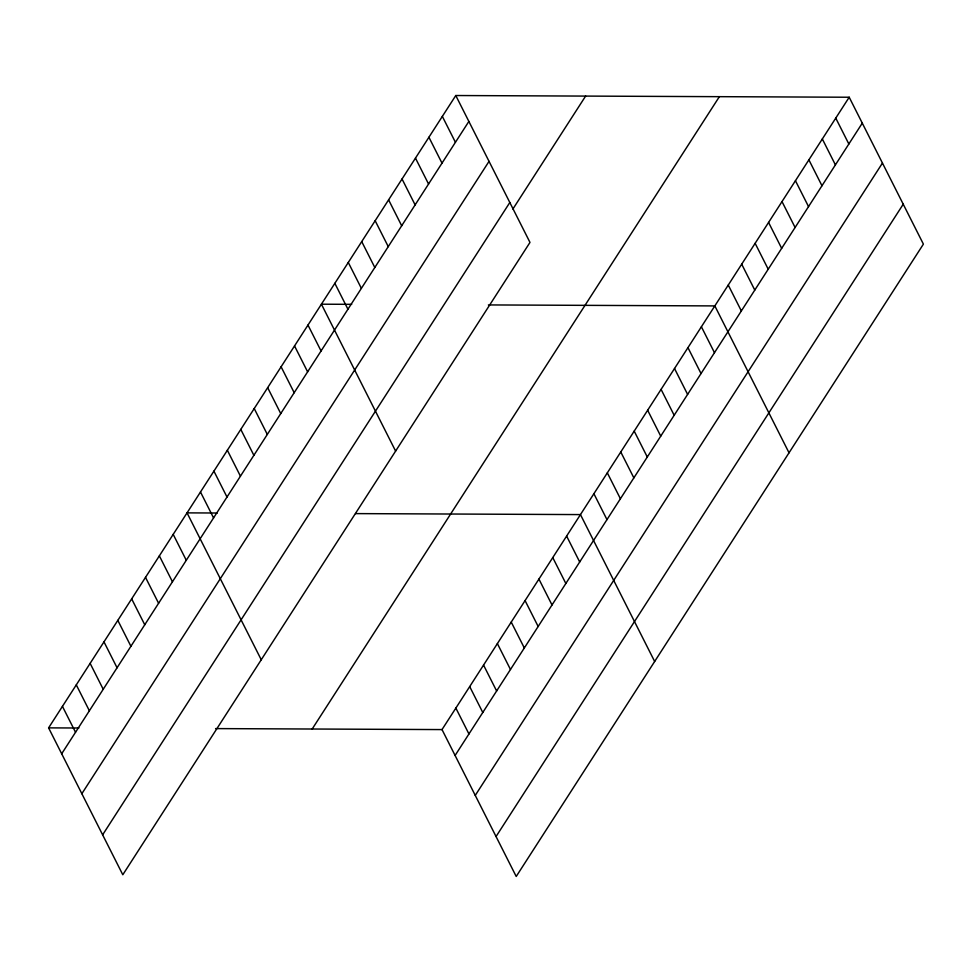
<?xml version="1.0" encoding="UTF-8"?>
<svg xmlns="http://www.w3.org/2000/svg" width="972" height="972" viewBox="0 0 972 972"><rect width="100%" height="100%" fill="white"/><g stroke="black" fill="none" stroke-linecap="round" stroke-linejoin="round"><path stroke-width="1.46" d="M455.783 95.523L529.983 242.417L122.8 874.764L48.6 727.87L455.783 95.523L849.2 97.236L923.4 244.13L516.217 876.477L442.017 729.583L849.2 97.236M61.686 753.774L468.868 121.427M81.855 793.699L489.038 161.352M102.631 834.839L509.826 202.492M512.9 209.016L585.618 96.094M312.182 729.012L719.377 96.678M455.09 755.487L862.286 123.14M475.259 795.412L882.455 163.065M496.048 836.552L903.231 204.205M351.706 304.333L321.416 304.2L395.616 451.093M488.394 304.929L714.833 305.913L789.033 452.806M217.339 513.009L187.049 512.876L261.249 659.769M355.509 513.605L580.454 514.589L654.654 661.482M48.6 727.87L78.89 728.004M215.577 728.599L442.017 729.583M835.762 118.11L848.848 144.014M822.324 138.972L835.41 164.875M808.886 159.845L821.972 185.749M795.448 180.707L808.534 206.611M782.01 201.581L795.096 227.484M768.573 222.442L781.658 248.346M755.135 243.316L768.22 269.22M741.697 264.177L754.782 290.081M728.259 285.039L741.344 310.943M701.395 326.774L714.481 352.678M687.957 347.648L701.043 373.552M674.519 368.51L687.605 394.413M661.082 389.383L674.167 415.287M647.644 410.245L660.729 436.149M634.206 431.118L647.291 457.022M620.768 451.98L633.853 477.884M442.345 116.397L455.431 142.301M607.33 472.854L620.415 498.758M428.919 137.259L442.005 163.162M593.892 493.715L606.978 519.619M415.481 158.132L428.567 184.036M402.043 178.994L415.129 204.898M566.615 536.082L579.701 561.986M388.606 199.868L401.691 225.771M552.764 557.588L565.85 583.492M375.168 220.729L388.253 246.633M538.925 579.081L552.011 604.985M361.73 241.603L374.815 267.507M525.074 600.587L538.16 626.49M348.292 262.464L361.377 288.368M511.236 622.08L524.321 647.984M334.854 283.338L347.94 309.242M497.385 643.586L510.47 669.489M483.546 665.079L496.631 690.983M307.978 325.061L321.064 350.977M469.695 686.584L482.78 712.488M294.54 345.935L307.626 371.839M455.856 708.078L468.941 733.982M281.102 366.796L294.188 392.7M267.665 387.67L280.75 413.574M254.227 408.532L267.312 434.435M240.789 429.405L253.874 455.309M227.351 450.267L240.436 476.171M213.913 471.141L226.998 497.044M200.487 492.002L213.561 517.906M173.198 534.369L186.284 560.273M159.359 555.875L172.445 581.778M145.508 577.368L158.594 603.272M131.67 598.874L144.755 624.777M117.819 620.367L130.904 646.271M103.98 641.872L117.065 667.776M90.129 663.366L103.214 689.269M76.29 684.871L89.375 710.775M62.439 706.365L75.524 732.268"/></g></svg>
